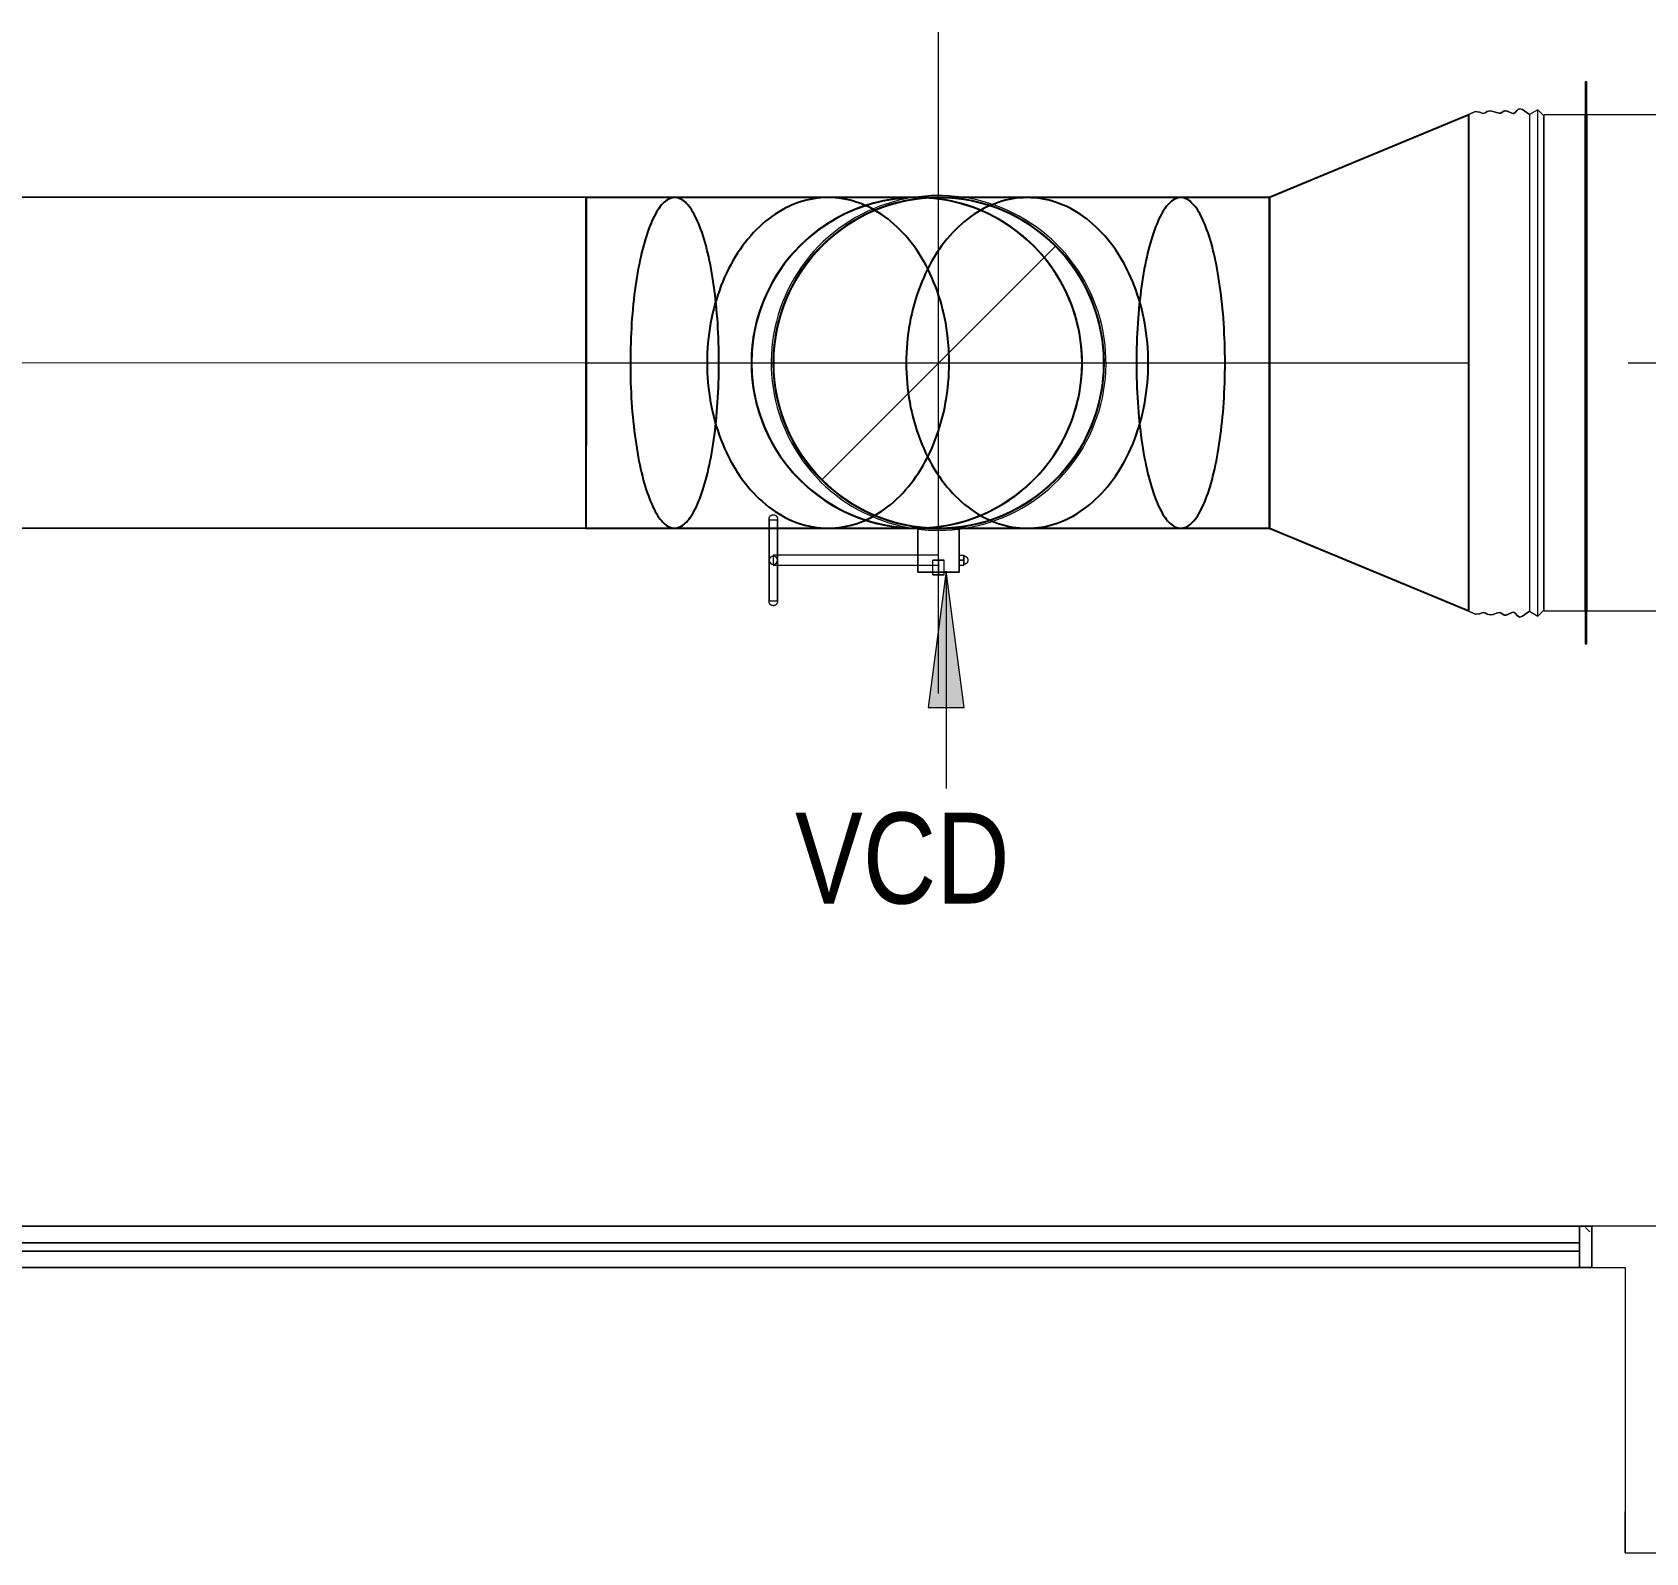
# Model space of a CAD drawing. Header units: millimetres. Extents: x -21807 to 17683, y 43568 to 60640.
# Drawn here: x 225 to 2176, y 52822 to 54661 of the extents above; entities that cross this region are included whole.
import ezdxf

# ---------------------------------------------------------------- set-up
doc = ezdxf.new("R2010")
doc.units = ezdxf.units.MM
doc.layers.add('A-GLAZ', color=7, linetype='Continuous', lineweight=9, true_color=0x00007f)
doc.layers.add('M-HVAC-DUCT-ANNO', color=7, linetype='Continuous', lineweight=5, true_color=0x007f00)
for name, color, linetype, lineweight in [('A-WALL', 7, 'Continuous', 9), ('G-ANNO-TEXT', 7, 'Continuous', 9), ('M-EQPM', 7, 'Continuous', 5), ('M-HVAC-DUCT', 7, 'Continuous', 25), ('M-HVAC-DUCT-CNTR', 7, 'Continuous', 5)]:
    doc.layers.add(name, color=color, linetype=linetype, lineweight=lineweight)
doc.styles.add('Arial_4', font='arial.ttf', dxfattribs={"width": 0.8, "height": 110})

# ---------------------------------------------------------------- blocks, each defined once
blk = doc.blocks.new('AK_OViewTuongPanel - 2000x1200-V26-MẶT BẰNG HỆ THỐNG GIÓ THẢI')
at = {"layer": 'A-GLAZ', "true_color": 0xaaaaaa}
h = blk.add_hatch(dxfattribs=at)
h.set_pattern_fill('FP_16', color=253, style=0, pattern_type=2)
h.set_pattern_definition([(217.5, (1096.41, 53191.94), (3.52028, -107.6708), [7.376, -77.561, 7.376, -87.62, -90.805]), (217.5, (1096.41, 53191.94), (3.52028, -107.6708), [-179.934, 7.376, -83.429]), (187.5, (1096.41, 53191.94), (-98.89488, -157.70153), [7.376, -38.445, 7.376, -69.179, -29.337]), (187.5, (1096.41, 53191.94), (-98.89488, -157.70153), [-122.377, 7.376, -21.961]), (147.5, (1165.14, 53191.94), (-174.01878, -0.31631), [7.376, -20.564, 7.376, -93.208, -131.318]), (147.5, (1165.14, 53191.94), (-174.01878, -0.31631), [-128.524, 7.376, -123.942]), (137.5, (1165.14, 53191.94), (-167.9829, -49.0445), [7.376, -6.594, 7.376, -58.562, -75.438]), (137.5, (1165.14, 53191.94), (-167.9829, -49.0445), [-79.908, 7.376, -68.062])])
h.paths.add_polyline_path([(-1015, 25), (-1015, -25), (-1000, -25), (-1000, 25)])
h.paths.add_polyline_path([(1015, 25), (1000, 25), (1000, -25), (1015, -25)])
at = {"layer": 'A-GLAZ', "color": 9, "lineweight": 13, "true_color": 0xaaaad4}
for p, q in [((-1015, 25), (-1015, -25)), ((-1000, 25), (-1015, 25)), ((-1000, -25), (-1000, 25)), ((1000, 25), (-1000, 25)), ((1000, 5), (-1000, 5)), ((-1000, 5), (-1000, -5)), ((-1000, -5), (1000, -5)), ((-1015, -25), (-1000, -25)), ((-1000, -25), (1000, -25))]:
    blk.add_line(p, q, dxfattribs=at)
at = {"layer": 'A-GLAZ', "color": 7, "lineweight": 13, "true_color": 0xececf5}
for p, q in [((-1015, -25), (-1015, 25)), ((-1000, -5), (-1000, 5)), ((-1000, 5), (-1000, -5))]:
    blk.add_line(p, q, dxfattribs=at)
at = {"layer": 'A-GLAZ', "color": 254, "lineweight": 13, "true_color": 0xe0e0ef}
for p, q in [((-1015, 25), (-1000, 25)), ((-1000, 25), (-1000, 5)), ((-1000, -5), (-1000, -25)), ((-1000, -25), (-1015, -25))]:
    blk.add_line(p, q, dxfattribs=at)
at = {"layer": 'A-GLAZ', "color": 254, "lineweight": 13, "true_color": 0xcccce5}
for p, q in [((-1000, 25), (1000, 25)), ((-1000, 5), (1000, 5)), ((1000, -5), (-1000, -5)), ((1000, -25), (-1000, -25))]:
    blk.add_line(p, q, dxfattribs=at)
blk = doc.blocks.new('AK-SGS-M3-A_rvt-1-MẶT BẰNG HỆ THỐNG GIÓ THẢI')
at = {"layer": 'A-WALL', "color": 254, "lineweight": 13, "true_color": 0xe0e0e0}
for p, q in [((2096.4, 53216.9), (96.4, 53216.9)), ((2096.4, 53216.9), (2111.4, 53216.9)), ((2111.4, 53216.9), (2111.4, 53166.9)), ((96.4, 53166.9), (2096.4, 53166.9)), ((2111.4, 53166.9), (2096.4, 53166.9))]:
    blk.add_line(p, q, dxfattribs=at)
at = {"layer": 'A-WALL', "color": 254, "lineweight": 13, "true_color": 0xcccccc}
for p, q in [((96.4, 53216.9), (2096.4, 53216.9)), ((3017.8, 53216.9), (2111.4, 53216.9)), ((2096.4, 53166.9), (96.4, 53166.9)), ((2111.4, 53166.9), (2151.4, 53166.9)), ((2151.4, 53166.9), (2151.4, 52871.9)), ((2151.4, 52821.9), (2151.4, 52871.9)), ((2151.4, 52821.9), (3017.8, 52821.9))]:
    blk.add_line(p, q, dxfattribs=at)
at = {"layer": 'A-WALL', "color": 7, "lineweight": 13, "true_color": 0xececec}
for p, q in [((2111.4, 53216.9), (2096.4, 53216.9)), ((2111.4, 53216.9), (2111.4, 53166.9)), ((2096.4, 53166.9), (2111.4, 53166.9))]:
    blk.add_line(p, q, dxfattribs=at)
at = {"layer": 'A-WALL', "color": 253, "lineweight": 13, "true_color": 0xaaaaaa}
for p, q in [((3017.8, 53216.9), (2111.4, 53216.9)), ((2111.4, 53166.9), (2151.4, 53166.9)), ((2151.4, 53166.9), (2151.4, 52871.9)), ((2151.4, 52871.9), (2151.4, 52821.9)), ((2151.4, 52821.9), (3017.8, 52821.9))]:
    blk.add_line(p, q, dxfattribs=at)
at = {"layer": 'A-GLAZ', "color": 9, "lineweight": 13, "true_color": 0xaaaad4, "rotation": 180}
blk.add_blockref('AK_OViewTuongPanel - 2000x1200-V26-MẶT BẰNG HỆ THỐNG GIÓ THẢI', (1096.4, 53191.9), dxfattribs=at)
blk = doc.blocks.new('03_DSC_Fan _axial_ - 760-1827556-MẶT BẰNG HỆ THỐNG GIÓ THẢI')
at = {"layer": 'M-EQPM', "color": 34, "true_color": 0x994c00}
for p, q in [((52, 340), (50, 340)), ((50, 340), (50, -340)), ((50, 340), (50, -340)), ((52, -340), (52, 340)), ((52, -340), (52, 340)), ((650, 340), (648, 340)), ((648, 340), (648, -340)), ((648, 340), (648, -340)), ((650, -340), (650, 340)), ((650, -340), (650, 340)), ((-90.6, -300.4), (-90.6, 300.4)), ((-90.6, -300.4), (-90.6, 300.4)), ((-90.6, 299), (-90.6, -299)), ((-90.6, 299), (-90.6, -299)), ((-7.2, 306.2), (-17.4, 300.4)), ((-17.4, 300.4), (-17.4, -300.4)), ((-17.4, 300.4), (-17.4, -300.4)), ((0, 299), (-7.2, 306.2)), ((-7.2, -306.2), (-7.2, 306.2)), ((-7.2, -306.2), (-7.2, 306.2)), ((700, 300), (0, 300)), ((0, 300), (0, -300)), ((0, 300), (0, -300)), ((0, 299), (0, -299)), ((0, 299), (0, -299)), ((0, -298), (0, 298)), ((0, -298), (0, 298)), ((50, -299), (50, 299)), ((50, -299), (50, 299)), ((52, 299), (52, -299)), ((52, 299), (52, -299)), ((648, -299), (648, 299)), ((648, -299), (648, 299)), ((650, 299), (650, -299)), ((650, 299), (650, -299)), ((707.2, 306.2), (700, 299)), ((700, -300), (700, 300)), ((700, -300), (700, 300)), ((700, -299), (700, 299)), ((700, -299), (700, 299)), ((700, 298), (700, -298)), ((700, 298), (700, -298)), ((717.4, 300.4), (707.2, 306.2)), ((707.2, 306.2), (707.2, -306.2)), ((707.2, 306.2), (707.2, -306.2)), ((717.4, -300.4), (717.4, 300.4)), ((717.4, -300.4), (717.4, 300.4)), ((790.6, 300.4), (790.6, -300.4)), ((790.6, 300.4), (790.6, -300.4)), ((790.6, -299), (790.6, 299)), ((790.6, -299), (790.6, 299)), ((277.3, 0), (211.5, 23.9)), ((102, 0), (277.3, 0)), ((277.3, 0), (211.5, -23.9)), ((-17.4, -300.4), (-7.2, -306.2)), ((-7.2, -306.2), (0, -299)), ((0, -300), (700, -300)), ((700, -299), (707.2, -306.2)), ((707.2, -306.2), (717.4, -300.4)), ((50, -340), (52, -340)), ((648, -340), (650, -340))]:
    blk.add_line(p, q, dxfattribs=at)
at = {"layer": 'M-EQPM', "color": 34, "true_color": 0x994c00, "flags": 128}
for points in [[(-90.6, 300.4), (-83, 304.1), (-77.7, 303.5), (-74.7, 302.2), (-72.9, 301.8), (-70.9, 302.5), (-68.4, 304), (-65.1, 304.9), (-61.3, 304.3), (-57.4, 302.9), (-54.2, 301.9), (-52.1, 302.2), (-50.4, 303.4), (-48.5, 304.7), (-45.8, 305.1), (-42.3, 303.7), (-38.9, 301.9), (-36.8, 301.6), (-34.9, 302.9), (-32.2, 305.6), (-29.5, 307.5), (-26, 306.4), (-17.4, 300.4)], [(-17.4, 300.4), (-26, 306.4), (-29.5, 307.5), (-32.2, 305.6), (-34.9, 302.9), (-36.8, 301.6), (-38.9, 301.9), (-42.3, 303.7), (-45.8, 305.1), (-48.5, 304.7), (-50.4, 303.4), (-52.1, 302.2), (-54.2, 301.9), (-57.4, 302.9), (-61.3, 304.3), (-65.1, 304.9), (-68.4, 304), (-70.9, 302.5), (-72.9, 301.8), (-74.7, 302.2), (-77.7, 303.5), (-83, 304.1), (-90.6, 300.4)], [(-50.8, 303.1), (-49.4, 304.2), (-48.6, 304.7), (-47.9, 305), (-47.2, 305.1), (-46.6, 305.2), (-45.9, 305.1), (-44.5, 304.8), (-37.4, 301.5), (-37, 301.5), (-36.5, 301.7), (-36.1, 301.9), (-35.2, 302.7), (-31.1, 306.5), (-30.1, 307.2), (-29.8, 307.4)], [(717.4, 300.4), (726.1, 306.4), (729.6, 307.5), (732.3, 305.5), (735, 302.9), (736.9, 301.5), (739, 301.9), (742.4, 303.8), (746, 305.1), (748.6, 304.7), (750.5, 303.3), (752.2, 302.2), (754.4, 301.9), (757.7, 303), (761.6, 304.4), (765.4, 304.9), (768.6, 303.9), (771.1, 302.4), (773, 301.7), (774.9, 302.4), (778, 303.9), (783.2, 304.7), (790.6, 300.4)], [(790.6, 300.4), (783.2, 304.7), (778, 303.9), (774.9, 302.4), (773, 301.7), (771.1, 302.4), (768.6, 303.9), (765.4, 304.9), (761.6, 304.4), (757.7, 303), (754.4, 301.9), (752.2, 302.2), (750.5, 303.3), (748.6, 304.7), (746, 305.1), (742.4, 303.8), (739, 301.9), (736.9, 301.5), (735, 302.9), (732.3, 305.5), (729.6, 307.5), (726.1, 306.4), (717.4, 300.4)], [(754.4, 301.9), (755.9, 302.3), (760.9, 304.2), (764.1, 304.9), (766, 304.8), (767.6, 304.3), (771.2, 302.4), (772.3, 301.9), (772.8, 301.7), (773.2, 301.8), (773.7, 301.9), (775.9, 302.9), (778.2, 304), (779.2, 304.4)], [(-17.4, -300.4), (-26, -306.4), (-29.5, -307.5), (-32.2, -305.6), (-34.9, -302.9), (-36.8, -301.6), (-38.9, -301.9), (-42.3, -303.7), (-45.8, -305.1), (-48.5, -304.7), (-50.4, -303.4), (-52.1, -302.2), (-54.2, -301.9), (-57.4, -302.9), (-61.3, -304.3), (-65.1, -304.9), (-68.4, -304), (-70.9, -302.5), (-72.9, -301.8), (-74.7, -302.2), (-77.7, -303.5), (-83, -304.1), (-90.6, -300.4)], [(-90.6, -300.4), (-83, -304.1), (-77.7, -303.5), (-74.7, -302.2), (-72.9, -301.8), (-70.9, -302.5), (-68.4, -304), (-65.1, -304.9), (-61.3, -304.3), (-57.4, -302.9), (-54.2, -301.9), (-52.1, -302.2), (-50.4, -303.4), (-48.5, -304.7), (-45.8, -305.1), (-42.3, -303.7), (-38.9, -301.9), (-36.8, -301.6), (-34.9, -302.9), (-32.2, -305.6), (-29.5, -307.5), (-26, -306.4), (-17.4, -300.4)], [(-50.8, -303.1), (-49.4, -304.2), (-48.6, -304.7), (-47.9, -305), (-47.2, -305.1), (-46.6, -305.2), (-45.9, -305.1), (-44.5, -304.8), (-37.4, -301.5), (-37, -301.5), (-36.5, -301.7), (-36.1, -301.9), (-35.2, -302.7), (-31.1, -306.5), (-30.1, -307.2), (-29.8, -307.4)], [(790.6, -300.4), (783.2, -304.7), (778, -303.9), (774.9, -302.4), (773, -301.7), (771.1, -302.4), (768.6, -303.9), (765.4, -304.9), (761.6, -304.4), (757.7, -303), (754.4, -301.9), (752.2, -302.2), (750.5, -303.3), (748.6, -304.7), (746, -305.1), (742.4, -303.8), (739, -301.9), (736.9, -301.5), (735, -302.9), (732.3, -305.5), (729.6, -307.5), (726.1, -306.4), (717.4, -300.4)], [(717.4, -300.4), (726.1, -306.4), (729.6, -307.5), (732.3, -305.5), (735, -302.9), (736.9, -301.5), (739, -301.9), (742.4, -303.8), (746, -305.1), (748.6, -304.7), (750.5, -303.3), (752.2, -302.2), (754.4, -301.9), (757.7, -303), (761.6, -304.4), (765.4, -304.9), (768.6, -303.9), (771.1, -302.4), (773, -301.7), (774.9, -302.4), (778, -303.9), (783.2, -304.7), (790.6, -300.4)], [(754.4, -301.9), (755.9, -302.3), (760.9, -304.2), (764.1, -304.9), (766, -304.8), (767.6, -304.3), (771.2, -302.4), (772.3, -301.9), (772.8, -301.7), (773.2, -301.8), (773.7, -301.9), (775.9, -302.9), (778.2, -304), (779.2, -304.4)]]:
    blk.add_lwpolyline(points, dxfattribs=at)
blk = doc.blocks.new('Cut_Tron - Standard-2296140-MẶT BẰNG HỆ THỐNG GIÓ THẢI')
at = {"layer": 'M-HVAC-DUCT', "color": 34, "true_color": 0x994c00}
for p, q in [((1428.4, 54461.3), (1321.2, 54461.3)), ((1614, 54461.3), (1428.4, 54461.3)), ((1721.2, 54461.3), (1614, 54461.3)), ((1721.2, 54261.3), (1721.2, 54461.3)), ((1721.2, 54061.3), (1721.2, 54261.3)), ((1321.2, 54061.3), (1428.4, 54061.3)), ((1428.4, 54061.3), (1614, 54061.3)), ((1614, 54061.3), (1721.2, 54061.3))]:
    blk.add_line(p, q, dxfattribs=at)
for start, end in [(360, 180), (180, 360)]:
    blk.add_arc((1321.2, 54261.3), 200, start, end, dxfattribs=at)
for points in [[(1521.2, 54261.3), (1521.2, 54277.4), (1517.3, 54309.6), (1500, 54355.1), (1472.4, 54395.2), (1435.9, 54427.5), (1392.8, 54450.1), (1345.5, 54461.7), (1296.8, 54461.7), (1249.6, 54450.1), (1206.5, 54427.5), (1170, 54395.2), (1142.4, 54355.1), (1125.1, 54309.6), (1121.2, 54277.4), (1121.2, 54261.3)], [(1574.8, 54261.3), (1574.8, 54277.4), (1571.9, 54309.6), (1559.3, 54355.1), (1539, 54395.2), (1512.3, 54427.5), (1480.8, 54450.1), (1446.2, 54461.7), (1410.5, 54461.7), (1375.9, 54450.1), (1344.4, 54427.5), (1317.7, 54395.2), (1297.5, 54355.1), (1284.8, 54309.6), (1281.9, 54277.4), (1282, 54261.3)], [(1667.6, 54261.3), (1667.6, 54277.4), (1666.5, 54309.6), (1661.9, 54355.1), (1654.5, 54395.2), (1644.7, 54427.5), (1633.2, 54450.1), (1620.5, 54461.7), (1607.5, 54461.7), (1594.8, 54450.1), (1583.3, 54427.5), (1573.5, 54395.2), (1566.1, 54355.1), (1561.5, 54309.6), (1560.4, 54277.4), (1560.4, 54261.3)], [(1121.2, 54261.3), (1121.2, 54245.1), (1125.1, 54212.9), (1142.4, 54167.4), (1170, 54127.3), (1206.5, 54095.1), (1249.6, 54072.4), (1296.8, 54060.8), (1345.5, 54060.8), (1392.8, 54072.4), (1435.9, 54095.1), (1472.4, 54127.3), (1500, 54167.4), (1517.3, 54212.9), (1521.2, 54245.1), (1521.2, 54261.3)], [(1282, 54261.3), (1281.9, 54245.1), (1284.8, 54212.9), (1297.5, 54167.4), (1317.7, 54127.3), (1344.4, 54095.1), (1375.9, 54072.4), (1410.5, 54060.8), (1446.2, 54060.8), (1480.8, 54072.4), (1512.3, 54095.1), (1539, 54127.3), (1559.3, 54167.4), (1571.9, 54212.9), (1574.8, 54245.1), (1574.8, 54261.3)], [(1560.4, 54261.3), (1560.4, 54245.1), (1561.5, 54212.9), (1566.1, 54167.4), (1573.5, 54127.3), (1583.3, 54095.1), (1594.8, 54072.4), (1607.5, 54060.8), (1620.5, 54060.8), (1633.2, 54072.4), (1644.7, 54095.1), (1654.5, 54127.3), (1661.9, 54167.4), (1666.5, 54212.9), (1667.6, 54245.1), (1667.6, 54261.3)]]:
    blk.add_open_spline(points, degree=3, dxfattribs=at)
blk = doc.blocks.new('M_Round Transition - Angle - 30 Degree-2516058-MẶT BẰNG HỆ THỐNG GIÓ THẢI')
at = {"layer": 'M-HVAC-DUCT', "color": 34, "true_color": 0x994c00}
for p, q in [((241.4, 300), (0, 200)), ((241.4, -300), (241.4, 300)), ((241.4, -300), (241.4, 300)), ((0, 200), (0, -200)), ((0, 200), (0, -200)), ((0, -200), (241.4, -300))]:
    blk.add_line(p, q, dxfattribs=at)
blk = doc.blocks.new('VanGio_Tron_TrucVit - VCD-V37-MẶT BẰNG HỆ THỐNG GIÓ THẢI')
at = {"layer": 'M-HVAC-DUCT', "color": 34, "lineweight": 5, "true_color": 0x994c00}
for p, q in [((1116.2, 54071.1), (1116.2, 53973.5)), ((1121.2, 54071.1), (1116.2, 54071.1)), ((1126.2, 54071.1), (1121.2, 54071.1)), ((1126.2, 53973.5), (1126.2, 54071.1)), ((1296.2, 54063.3), (1296.2, 54008.1)), ((1296.2, 54008.1), (1296.2, 54063.3)), ((1346.2, 54008.1), (1346.2, 54063.3)), ((1346.2, 54063.3), (1346.2, 54008.1)), ((1321.2, 54028.6), (1121.2, 54028.6)), ((1121.2, 54028.6), (1121.2, 54016.6)), ((1121.2, 54028.6), (1121.2, 54016.6)), ((1121.2, 54016.6), (1321.2, 54016.6)), ((1328, 54022.6), (1314.2, 54022.6)), ((1314.2, 54022.6), (1321.1, 54022.6)), ((1314.2, 54005), (1314.2, 54022.6)), ((1321.1, 54022.6), (1328, 54022.6)), ((1321.1, 54022.6), (1321.1, 54005)), ((1321.2, 54016.6), (1321.2, 54028.6)), ((1321.2, 54016.6), (1321.2, 54028.6)), ((1328, 54005), (1328, 54022.6)), ((1346.2, 54022.6), (1346.2, 54028.6)), ((1346.2, 54028.6), (1346.2, 54022.6)), ((1346.2, 54028.6), (1351.6, 54028.6)), ((1346.2, 54028.6), (1351.6, 54028.6)), ((1346.2, 54022.6), (1346.2, 54016.6)), ((1346.2, 54016.6), (1346.2, 54022.6)), ((1351.6, 54022.6), (1346.2, 54022.6)), ((1346.2, 54022.6), (1351.6, 54022.6)), ((1346.2, 54016.6), (1351.6, 54016.6)), ((1346.2, 54016.6), (1351.6, 54016.6)), ((1351.6, 54022.6), (1351.6, 54028.6)), ((1351.6, 54028.6), (1351.6, 54022.6)), ((1351.6, 54027.6), (1351.6, 54017.6)), ((1351.6, 54027.6), (1351.6, 54017.6)), ((1351.6, 54022.6), (1351.6, 54016.6)), ((1351.6, 54016.6), (1351.6, 54022.6)), ((1296.2, 54008.1), (1346.2, 54008.1)), ((1346.2, 54008.1), (1296.2, 54008.1)), ((1321.1, 54005), (1314.2, 54005)), ((1314.2, 54005), (1328, 54005)), ((1328, 54005), (1321.1, 54005)), ((1116.2, 53973.5), (1121.2, 53973.5)), ((1121.2, 53973.5), (1126.2, 53973.5))]:
    blk.add_line(p, q, dxfattribs=at)
at = {"layer": 'M-HVAC-DUCT', "color": 34, "lineweight": 5, "true_color": 0x994c00, "flags": 128}
for points in [[(1321.2, 54463.8), (1313.1, 54463.6), (1305, 54463.1), (1296.9, 54462.3), (1288.9, 54461.2), (1281, 54459.7), (1273, 54458), (1265.2, 54455.9), (1257.5, 54453.5), (1249.8, 54450.8), (1242.3, 54447.8), (1234.9, 54444.5), (1227.7, 54440.9), (1220.6, 54437), (1213.6, 54432.8), (1206.8, 54428.4), (1200.3, 54423.7), (1193.9, 54418.7), (1187.7, 54413.5), (1181.7, 54408), (1175.9, 54402.3), (1170.4, 54396.4), (1165.1, 54390.3), (1160.1, 54383.9), (1155.3, 54377.4), (1150.8, 54370.7), (1146.5, 54363.8), (1142.6, 54356.7), (1138.9, 54349.5), (1135.5, 54342.1), (1132.4, 54334.6), (1129.7, 54327), (1127.2, 54319.3), (1125, 54311.5), (1123.2, 54303.6), (1121.6, 54295.7), (1120.4, 54287.7), (1119.5, 54279.6), (1118.9, 54271.5), (1118.7, 54263.4), (1118.8, 54255.3), (1119.2, 54247.3), (1119.9, 54239.2), (1120.9, 54231.2), (1122.3, 54223.2), (1124, 54215.3), (1126, 54207.4), (1128.3, 54199.6), (1130.9, 54192), (1133.8, 54184.4), (1137.1, 54177), (1140.6, 54169.7), (1144.4, 54162.5), (1148.5, 54155.6), (1152.8, 54148.7), (1157.5, 54142.1), (1162.4, 54135.6), (1167.5, 54129.4), (1172.9, 54123.3), (1178.5, 54117.5), (1184.4, 54111.9), (1190.5, 54106.6), (1196.8, 54101.5), (1203.3, 54096.6), (1209.9, 54092.1), (1216.8, 54087.7), (1223.8, 54083.7), (1231, 54080), (1238.3, 54076.5), (1245.8, 54073.3), (1253.3, 54070.5), (1261, 54067.9), (1268.8, 54065.6), (1276.7, 54063.7), (1284.6, 54062.1), (1292.6, 54060.8), (1300.6, 54059.8), (1308.7, 54059.1), (1316.8, 54058.8), (1321.2, 54058.8)], [(1321.2, 54463.8), (1313.1, 54463.6), (1305, 54463.1), (1296.9, 54462.3), (1288.9, 54461.2), (1281, 54459.7), (1273, 54458), (1265.2, 54455.9), (1257.5, 54453.5), (1249.8, 54450.8), (1242.3, 54447.8), (1234.9, 54444.5), (1227.7, 54440.9), (1220.6, 54437), (1213.6, 54432.8), (1206.8, 54428.4), (1200.3, 54423.7), (1193.9, 54418.7), (1187.7, 54413.5), (1181.7, 54408), (1175.9, 54402.3), (1170.4, 54396.4), (1165.1, 54390.3), (1160.1, 54383.9), (1155.3, 54377.4), (1150.8, 54370.7), (1146.5, 54363.8), (1142.6, 54356.7), (1138.9, 54349.5), (1135.5, 54342.1), (1132.4, 54334.6), (1129.7, 54327), (1127.2, 54319.3), (1125, 54311.5), (1123.2, 54303.6), (1121.6, 54295.7), (1120.4, 54287.7), (1119.5, 54279.6), (1118.9, 54271.5), (1118.7, 54263.4), (1118.8, 54255.3), (1119.2, 54247.3), (1119.9, 54239.2), (1120.9, 54231.2), (1122.3, 54223.2), (1124, 54215.3), (1126, 54207.4), (1128.3, 54199.6), (1130.9, 54192), (1133.8, 54184.4), (1137.1, 54177), (1140.6, 54169.7), (1144.4, 54162.5), (1148.5, 54155.6), (1152.8, 54148.7), (1157.5, 54142.1), (1162.4, 54135.6), (1167.5, 54129.4), (1172.9, 54123.3), (1178.5, 54117.5), (1184.4, 54111.9), (1190.5, 54106.6), (1196.8, 54101.5), (1203.3, 54096.6), (1209.9, 54092.1), (1216.8, 54087.7), (1223.8, 54083.7), (1231, 54080), (1238.3, 54076.5), (1245.8, 54073.3), (1253.3, 54070.5), (1261, 54067.9), (1268.8, 54065.6), (1276.7, 54063.7), (1284.6, 54062.1), (1292.6, 54060.8), (1300.6, 54059.8), (1308.7, 54059.1), (1316.8, 54058.8), (1321.2, 54058.8)], [(1321.2, 54058.8), (1329.3, 54058.9), (1337.4, 54059.4), (1345.4, 54060.2), (1353.4, 54061.3), (1361.4, 54062.8), (1369.3, 54064.6), (1377.1, 54066.6), (1384.9, 54069), (1392.5, 54071.7), (1400, 54074.7), (1407.4, 54078), (1414.7, 54081.6), (1421.8, 54085.5), (1428.7, 54089.7), (1435.5, 54094.1), (1442.1, 54098.8), (1448.5, 54103.8), (1454.7, 54109), (1460.7, 54114.5), (1466.4, 54120.2), (1472, 54126.1), (1477.3, 54132.2), (1482.3, 54138.6), (1487.1, 54145.1), (1491.6, 54151.8), (1495.8, 54158.7), (1499.8, 54165.8), (1503.5, 54173), (1506.8, 54180.4), (1509.9, 54187.9), (1512.7, 54195.5), (1515.2, 54203.2), (1517.3, 54211), (1519.2, 54218.9), (1520.7, 54226.8), (1522, 54234.8), (1522.9, 54242.9), (1523.4, 54251), (1523.7, 54259.1), (1523.6, 54267.2), (1523.2, 54275.3), (1522.5, 54283.3), (1521.4, 54291.4), (1520.1, 54299.3), (1518.4, 54307.3), (1516.4, 54315.1), (1514.1, 54322.9), (1511.5, 54330.5), (1508.5, 54338.1), (1505.3, 54345.5), (1501.8, 54352.8), (1498, 54360), (1493.9, 54367), (1489.5, 54373.8), (1484.9, 54380.4), (1480, 54386.9), (1474.9, 54393.1), (1469.5, 54399.2), (1463.8, 54405), (1458, 54410.6), (1451.9, 54415.9), (1445.6, 54421), (1439.1, 54425.9), (1432.4, 54430.5), (1425.6, 54434.8), (1418.6, 54438.8), (1411.4, 54442.6), (1404.1, 54446), (1396.6, 54449.2), (1389, 54452.1), (1381.3, 54454.6), (1373.6, 54456.9), (1365.7, 54458.8), (1357.8, 54460.4), (1349.8, 54461.7), (1341.7, 54462.7), (1333.6, 54463.4), (1325.6, 54463.7), (1321.2, 54463.8)], [(1321.2, 54058.8), (1329.3, 54058.9), (1337.4, 54059.4), (1345.4, 54060.2), (1353.4, 54061.3), (1361.4, 54062.8), (1369.3, 54064.6), (1377.1, 54066.6), (1384.9, 54069), (1392.5, 54071.7), (1400, 54074.7), (1407.4, 54078), (1414.7, 54081.6), (1421.8, 54085.5), (1428.7, 54089.7), (1435.5, 54094.1), (1442.1, 54098.8), (1448.5, 54103.8), (1454.7, 54109), (1460.7, 54114.5), (1466.4, 54120.2), (1472, 54126.1), (1477.3, 54132.2), (1482.3, 54138.6), (1487.1, 54145.1), (1491.6, 54151.8), (1495.8, 54158.7), (1499.8, 54165.8), (1503.5, 54173), (1506.8, 54180.4), (1509.9, 54187.9), (1512.7, 54195.5), (1515.2, 54203.2), (1517.3, 54211), (1519.2, 54218.9), (1520.7, 54226.8), (1522, 54234.8), (1522.9, 54242.9), (1523.4, 54251), (1523.7, 54259.1), (1523.6, 54267.2), (1523.2, 54275.3), (1522.5, 54283.3), (1521.4, 54291.4), (1520.1, 54299.3), (1518.4, 54307.3), (1516.4, 54315.1), (1514.1, 54322.9), (1511.5, 54330.5), (1508.5, 54338.1), (1505.3, 54345.5), (1501.8, 54352.8), (1498, 54360), (1493.9, 54367), (1489.5, 54373.8), (1484.9, 54380.4), (1480, 54386.9), (1474.9, 54393.1), (1469.5, 54399.2), (1463.8, 54405), (1458, 54410.6), (1451.9, 54415.9), (1445.6, 54421), (1439.1, 54425.9), (1432.4, 54430.5), (1425.6, 54434.8), (1418.6, 54438.8), (1411.4, 54442.6), (1404.1, 54446), (1396.6, 54449.2), (1389, 54452.1), (1381.3, 54454.6), (1373.6, 54456.9), (1365.7, 54458.8), (1357.8, 54460.4), (1349.8, 54461.7), (1341.7, 54462.7), (1333.6, 54463.4), (1325.6, 54463.7), (1321.2, 54463.8)], [(1116.2, 54072.6), (1116.2, 54072.8), (1116.2, 54073), (1116.2, 54073.2), (1116.2, 54073.4), (1116.3, 54073.6), (1116.3, 54073.8), (1116.4, 54074), (1116.4, 54074.2), (1116.5, 54074.4), (1116.6, 54074.6), (1116.7, 54074.8), (1116.7, 54074.9), (1116.8, 54075.1), (1116.9, 54075.3), (1117.1, 54075.5), (1117.2, 54075.6), (1117.3, 54075.8), (1117.4, 54075.9), (1117.6, 54076.1), (1117.7, 54076.2), (1117.8, 54076.4), (1118, 54076.5), (1118.2, 54076.6), (1118.3, 54076.7), (1118.5, 54076.8), (1118.7, 54077), (1118.8, 54077), (1119, 54077.1), (1119.2, 54077.2), (1119.4, 54077.3), (1119.6, 54077.4), (1119.8, 54077.4), (1119.9, 54077.5), (1120.1, 54077.5), (1120.3, 54077.6), (1120.5, 54077.6), (1120.7, 54077.6), (1120.9, 54077.6), (1121.1, 54077.6), (1121.2, 54077.6)], [(1121.2, 54077.6), (1121.4, 54077.6), (1121.6, 54077.6), (1121.8, 54077.6), (1122, 54077.6), (1122.2, 54077.5), (1122.4, 54077.5), (1122.6, 54077.4), (1122.8, 54077.4), (1122.9, 54077.3), (1123.1, 54077.2), (1123.3, 54077.2), (1123.5, 54077.1), (1123.7, 54077), (1123.8, 54076.9), (1124, 54076.8), (1124.2, 54076.6), (1124.3, 54076.5), (1124.5, 54076.4), (1124.6, 54076.3), (1124.8, 54076.1), (1124.9, 54076), (1125, 54075.8), (1125.2, 54075.7), (1125.3, 54075.5), (1125.4, 54075.3), (1125.5, 54075.2), (1125.6, 54075), (1125.7, 54074.8), (1125.8, 54074.6), (1125.8, 54074.5), (1125.9, 54074.3), (1126, 54074.1), (1126, 54073.9), (1126.1, 54073.7), (1126.1, 54073.5), (1126.1, 54073.3), (1126.2, 54073.1), (1126.2, 54072.9), (1126.2, 54072.7), (1126.2, 54072.6)], [(1116.2, 53972.6), (1116.2, 53972.7), (1116.2, 53972.8), (1116.2, 53973), (1116.2, 53973.3), (1116.2, 53973.6), (1116.2, 53974.1), (1116.2, 53974.6), (1116.2, 53975.2), (1116.2, 53975.8), (1116.2, 53976.6), (1116.2, 53977.4), (1116.2, 53978.3), (1116.2, 53979.2), (1116.2, 53980.3), (1116.2, 53981.4), (1116.2, 53982.5), (1116.2, 53983.8), (1116.2, 53985), (1116.2, 53986.4), (1116.2, 53987.8), (1116.2, 53989.3), (1116.2, 53990.8), (1116.2, 53992.3), (1116.2, 53994), (1116.2, 53995.6), (1116.2, 53997.3), (1116.2, 53999.1), (1116.2, 54000.9), (1116.2, 54002.7), (1116.2, 54004.5), (1116.2, 54006.4), (1116.2, 54008.3), (1116.2, 54010.2), (1116.2, 54012.2), (1116.2, 54014.1), (1116.2, 54016.1), (1116.2, 54018.1), (1116.2, 54020.1), (1116.2, 54022.1), (1116.2, 54024.1), (1116.2, 54026.1), (1116.2, 54028.1), (1116.2, 54030.1), (1116.2, 54032), (1116.2, 54034), (1116.2, 54035.9), (1116.2, 54037.9), (1116.2, 54039.7), (1116.2, 54041.6), (1116.2, 54043.4), (1116.2, 54045.2), (1116.2, 54047), (1116.2, 54048.7), (1116.2, 54050.4), (1116.2, 54052.1), (1116.2, 54053.7), (1116.2, 54055.2), (1116.2, 54056.7), (1116.2, 54058.1), (1116.2, 54059.5), (1116.2, 54060.8), (1116.2, 54062.1), (1116.2, 54063.3), (1116.2, 54064.4), (1116.2, 54065.5), (1116.2, 54066.5), (1116.2, 54067.4), (1116.2, 54068.3), (1116.2, 54069), (1116.2, 54069.8), (1116.2, 54070.4), (1116.2, 54070.9), (1116.2, 54071.4), (1116.2, 54071.8), (1116.2, 54072.1), (1116.2, 54072.4), (1116.2, 54072.5), (1116.2, 54072.6), (1116.2, 54072.6)], [(1116.2, 54072.6), (1116.2, 54072.6), (1116.2, 54072.5), (1116.2, 54072.3), (1116.2, 54072), (1116.2, 54071.6), (1116.2, 54071.2), (1116.2, 54070.7), (1116.2, 54070.1), (1116.2, 54069.4), (1116.2, 54068.7), (1116.2, 54067.9), (1116.2, 54067), (1116.2, 54066), (1116.2, 54065), (1116.2, 54063.9), (1116.2, 54062.7), (1116.2, 54061.5), (1116.2, 54060.2), (1116.2, 54058.9), (1116.2, 54057.5), (1116.2, 54056), (1116.2, 54054.5), (1116.2, 54052.9), (1116.2, 54051.3), (1116.2, 54049.7), (1116.2, 54048), (1116.2, 54046.2), (1116.2, 54044.4), (1116.2, 54042.6), (1116.2, 54040.8), (1116.2, 54038.9), (1116.2, 54037), (1116.2, 54035), (1116.2, 54033.1), (1116.2, 54031.1), (1116.2, 54029.2), (1116.2, 54027.2), (1116.2, 54025.2), (1116.2, 54023.2), (1116.2, 54021.2), (1116.2, 54019.2), (1116.2, 54017.2), (1116.2, 54015.2), (1116.2, 54013.2), (1116.2, 54011.3), (1116.2, 54009.3), (1116.2, 54007.4), (1116.2, 54005.5), (1116.2, 54003.7), (1116.2, 54001.8), (1116.2, 54000), (1116.2, 53998.3), (1116.2, 53996.5), (1116.2, 53994.9), (1116.2, 53993.2), (1116.2, 53991.6), (1116.2, 53990.1), (1116.2, 53988.6), (1116.2, 53987.1), (1116.2, 53985.8), (1116.2, 53984.4), (1116.2, 53983.2), (1116.2, 53982), (1116.2, 53980.9), (1116.2, 53979.8), (1116.2, 53978.8), (1116.2, 53977.9), (1116.2, 53977), (1116.2, 53976.2), (1116.2, 53975.5), (1116.2, 53974.9), (1116.2, 53974.3), (1116.2, 53973.9), (1116.2, 53973.5), (1116.2, 53973.1), (1116.2, 53972.9), (1116.2, 53972.7), (1116.2, 53972.7), (1116.2, 53972.6)], [(1126.2, 54072.6), (1126.2, 54072.6), (1126.2, 54072.5), (1126.2, 54072.3), (1126.2, 54072), (1126.2, 54071.6), (1126.2, 54071.2), (1126.2, 54070.7), (1126.2, 54070.1), (1126.2, 54069.4), (1126.2, 54068.7), (1126.2, 54067.9), (1126.2, 54067), (1126.2, 54066), (1126.2, 54065), (1126.2, 54063.9), (1126.2, 54062.7), (1126.2, 54061.5), (1126.2, 54060.2), (1126.2, 54058.9), (1126.2, 54057.5), (1126.2, 54056), (1126.2, 54054.5), (1126.2, 54052.9), (1126.2, 54051.3), (1126.2, 54049.7), (1126.2, 54048), (1126.2, 54046.2), (1126.2, 54044.4), (1126.2, 54042.6), (1126.2, 54040.8), (1126.2, 54038.9), (1126.2, 54037), (1126.2, 54035), (1126.2, 54033.1), (1126.2, 54031.1), (1126.2, 54029.2), (1126.2, 54027.2), (1126.2, 54025.2), (1126.2, 54023.2), (1126.2, 54021.2), (1126.2, 54019.2), (1126.2, 54017.2), (1126.2, 54015.2), (1126.2, 54013.2), (1126.2, 54011.3), (1126.2, 54009.3), (1126.2, 54007.4), (1126.2, 54005.5), (1126.2, 54003.7), (1126.2, 54001.8), (1126.2, 54000), (1126.2, 53998.3), (1126.2, 53996.5), (1126.2, 53994.9), (1126.2, 53993.2), (1126.2, 53991.6), (1126.2, 53990.1), (1126.2, 53988.6), (1126.2, 53987.1), (1126.2, 53985.8), (1126.2, 53984.4), (1126.2, 53983.2), (1126.2, 53982), (1126.2, 53980.9), (1126.2, 53979.8), (1126.2, 53978.8), (1126.2, 53977.9), (1126.2, 53977), (1126.2, 53976.2), (1126.2, 53975.5), (1126.2, 53974.9), (1126.2, 53974.3), (1126.2, 53973.9), (1126.2, 53973.5), (1126.2, 53973.1), (1126.2, 53972.9), (1126.2, 53972.7), (1126.2, 53972.7), (1126.2, 53972.6)], [(1126.2, 53972.6), (1126.2, 53972.7), (1126.2, 53972.8), (1126.2, 53973), (1126.2, 53973.3), (1126.2, 53973.6), (1126.2, 53974.1), (1126.2, 53974.6), (1126.2, 53975.2), (1126.2, 53975.8), (1126.2, 53976.6), (1126.2, 53977.4), (1126.2, 53978.3), (1126.2, 53979.2), (1126.2, 53980.3), (1126.2, 53981.4), (1126.2, 53982.5), (1126.2, 53983.8), (1126.2, 53985), (1126.2, 53986.4), (1126.2, 53987.8), (1126.2, 53989.3), (1126.2, 53990.8), (1126.2, 53992.3), (1126.2, 53994), (1126.2, 53995.6), (1126.2, 53997.3), (1126.2, 53999.1), (1126.2, 54000.9), (1126.2, 54002.7), (1126.2, 54004.5), (1126.2, 54006.4), (1126.2, 54008.3), (1126.2, 54010.2), (1126.2, 54012.2), (1126.2, 54014.1), (1126.2, 54016.1), (1126.2, 54018.1), (1126.2, 54020.1), (1126.2, 54022.1), (1126.2, 54024.1), (1126.2, 54026.1), (1126.2, 54028.1), (1126.2, 54030.1), (1126.2, 54032), (1126.2, 54034), (1126.2, 54035.9), (1126.2, 54037.9), (1126.2, 54039.7), (1126.2, 54041.6), (1126.2, 54043.4), (1126.2, 54045.2), (1126.2, 54047), (1126.2, 54048.7), (1126.2, 54050.4), (1126.2, 54052.1), (1126.2, 54053.7), (1126.2, 54055.2), (1126.2, 54056.7), (1126.2, 54058.1), (1126.2, 54059.5), (1126.2, 54060.8), (1126.2, 54062.1), (1126.2, 54063.3), (1126.2, 54064.4), (1126.2, 54065.5), (1126.2, 54066.5), (1126.2, 54067.4), (1126.2, 54068.3), (1126.2, 54069), (1126.2, 54069.8), (1126.2, 54070.4), (1126.2, 54070.9), (1126.2, 54071.4), (1126.2, 54071.8), (1126.2, 54072.1), (1126.2, 54072.4), (1126.2, 54072.5), (1126.2, 54072.6), (1126.2, 54072.6)], [(1351.6, 54027.6), (1351.8, 54027.6), (1352, 54027.6), (1352.2, 54027.6), (1352.4, 54027.6), (1352.6, 54027.5), (1352.8, 54027.5), (1353, 54027.4), (1353.2, 54027.4), (1353.4, 54027.3), (1353.6, 54027.2), (1353.8, 54027.2), (1353.9, 54027.1), (1354.1, 54027), (1354.3, 54026.9), (1354.5, 54026.8), (1354.6, 54026.6), (1354.8, 54026.5), (1354.9, 54026.4), (1355.1, 54026.3), (1355.2, 54026.1), (1355.4, 54026), (1355.5, 54025.8), (1355.6, 54025.7), (1355.7, 54025.5), (1355.8, 54025.3), (1355.9, 54025.2), (1356, 54025), (1356.1, 54024.8), (1356.2, 54024.6), (1356.3, 54024.4), (1356.4, 54024.3), (1356.4, 54024.1), (1356.5, 54023.9), (1356.5, 54023.7), (1356.6, 54023.5), (1356.6, 54023.3), (1356.6, 54023.1), (1356.6, 54022.9), (1356.6, 54022.7), (1356.6, 54022.6)], [(1356.6, 54022.6), (1356.6, 54022.4), (1356.6, 54022.2), (1356.6, 54022), (1356.6, 54021.8), (1356.5, 54021.6), (1356.5, 54021.5), (1356.4, 54021.3), (1356.4, 54021.1), (1356.3, 54020.9), (1356.2, 54020.7), (1356.2, 54020.5), (1356.1, 54020.3), (1356, 54020.2), (1355.9, 54020), (1355.8, 54019.8), (1355.6, 54019.7), (1355.5, 54019.5), (1355.4, 54019.3), (1355.3, 54019.2), (1355.1, 54019.1), (1355, 54018.9), (1354.8, 54018.8), (1354.7, 54018.7), (1354.5, 54018.5), (1354.3, 54018.4), (1354.2, 54018.3), (1354, 54018.2), (1353.8, 54018.1), (1353.6, 54018.1), (1353.4, 54018), (1353.3, 54017.9), (1353.1, 54017.9), (1352.9, 54017.8), (1352.7, 54017.8), (1352.5, 54017.7), (1352.3, 54017.7), (1352.1, 54017.7), (1351.9, 54017.6), (1351.7, 54017.6), (1351.6, 54017.6)], [(1121.2, 53967.6), (1121, 53967.6), (1120.8, 53967.7), (1120.6, 53967.7), (1120.4, 53967.7), (1120.2, 53967.7), (1120, 53967.8), (1119.8, 53967.8), (1119.6, 53967.9), (1119.4, 53968), (1119.2, 53968), (1119.1, 53968.1), (1118.9, 53968.2), (1118.7, 53968.3), (1118.5, 53968.4), (1118.4, 53968.5), (1118.2, 53968.6), (1118, 53968.8), (1117.9, 53968.9), (1117.7, 53969), (1117.6, 53969.2), (1117.5, 53969.3), (1117.3, 53969.5), (1117.2, 53969.6), (1117.1, 53969.8), (1117, 53969.9), (1116.9, 53970.1), (1116.8, 53970.3), (1116.7, 53970.5), (1116.6, 53970.6), (1116.5, 53970.8), (1116.5, 53971), (1116.4, 53971.2), (1116.3, 53971.4), (1116.3, 53971.6), (1116.3, 53971.8), (1116.2, 53972), (1116.2, 53972.2), (1116.2, 53972.4), (1116.2, 53972.6), (1116.2, 53972.6)], [(1126.2, 53972.6), (1126.2, 53972.4), (1126.2, 53972.2), (1126.1, 53972), (1126.1, 53971.8), (1126.1, 53971.6), (1126, 53971.5), (1126, 53971.3), (1125.9, 53971.1), (1125.9, 53970.9), (1125.8, 53970.7), (1125.7, 53970.5), (1125.6, 53970.3), (1125.5, 53970.2), (1125.4, 53970), (1125.3, 53969.8), (1125.2, 53969.7), (1125.1, 53969.5), (1124.9, 53969.3), (1124.8, 53969.2), (1124.7, 53969.1), (1124.5, 53968.9), (1124.4, 53968.8), (1124.2, 53968.7), (1124.1, 53968.5), (1123.9, 53968.4), (1123.7, 53968.3), (1123.5, 53968.2), (1123.4, 53968.1), (1123.2, 53968.1), (1123, 53968), (1122.8, 53967.9), (1122.6, 53967.8), (1122.4, 53967.8), (1122.2, 53967.7), (1122, 53967.7), (1121.8, 53967.7), (1121.6, 53967.7), (1121.4, 53967.6), (1121.2, 53967.6), (1121.2, 53967.6)]]:
    blk.add_lwpolyline(points, dxfattribs=at)
at = {"layer": 'M-HVAC-DUCT', "color": 34, "lineweight": 5, "true_color": 0x994c00}
for centre, radius, start, end in [((1321.2, 54261.3), 200, 90, 270), ((1321.2, 54261.3), 200, 90, 270), ((1321.2, 54261.3), 200, 90, 270), ((1321.2, 54261.3), 200, 90, 270), ((1321.2, 54261.3), 200, 90, 270), ((1321.2, 54261.3), 200, 90, 270), ((1321.2, 54261.3), 199.5, 90, 270), ((1321.2, 54261.3), 199.5, 90, 270), ((1321.2, 54261.3), 200, 270, 90), ((1321.2, 54261.3), 200, 270, 90), ((1321.2, 54261.3), 200, 270, 90), ((1321.2, 54261.3), 200, 270, 90), ((1321.2, 54261.3), 200, 270, 90), ((1321.2, 54261.3), 200, 270, 90), ((1321.2, 54261.3), 199.5, 270, 90), ((1321.2, 54261.3), 199.5, 270, 90), ((1321.2, 54261.3), 199.5, 262.8012, 277.1988), ((1321.2, 54261.3), 199.5, 262.8012, 277.1988), ((1121.2, 54022.6), 5, 90, 270), ((1121.2, 54022.6), 5, 90, 270), ((1121.2, 54022.6), 5, 270, 90), ((1121.2, 54022.6), 5, 270, 90)]:
    blk.add_arc(centre, radius, start, end, dxfattribs=at)
blk = doc.blocks.new('Cut_Tron - Standard-V36-MẶT BẰNG HỆ THỐNG GIÓ THẢI')
at = {"layer": 'M-HVAC-DUCT', "color": 34, "true_color": 0x994c00}
for p, q in [((5233.6, 54461.3), (5126.4, 54461.3)), ((5126.4, 54461.3), (5126.4, 54261.3)), ((5419.2, 54461.3), (5233.6, 54461.3)), ((5526.4, 54461.3), (5419.2, 54461.3)), ((5126.4, 54261.3), (5126.4, 54061.3)), ((5126.4, 54061.3), (5233.6, 54061.3)), ((5233.6, 54061.3), (5419.2, 54061.3)), ((5419.2, 54061.3), (5526.4, 54061.3))]:
    blk.add_line(p, q, dxfattribs=at)
for start, end in [(360, 180), (180, 0)]:
    blk.add_arc((5526.4, 54261.3), 200, start, end, dxfattribs=at)
for points in [[(5287.2, 54261.3), (5287.2, 54277.4), (5286.1, 54309.6), (5281.5, 54355.1), (5274.1, 54395.2), (5264.3, 54427.5), (5252.8, 54450.1), (5240.1, 54461.7), (5227.1, 54461.7), (5214.4, 54450.1), (5202.9, 54427.5), (5193.1, 54395.2), (5185.7, 54355.1), (5181, 54309.6), (5180, 54277.4), (5180, 54261.3)], [(5565.6, 54261.3), (5565.6, 54277.4), (5562.8, 54309.6), (5550.1, 54355.1), (5529.9, 54395.2), (5503.2, 54427.5), (5471.7, 54450.1), (5437.1, 54461.7), (5401.4, 54461.7), (5366.8, 54450.1), (5335.2, 54427.5), (5308.6, 54395.2), (5288.3, 54355.1), (5275.7, 54309.6), (5272.8, 54277.4), (5272.8, 54261.3)], [(5726.4, 54261.3), (5726.4, 54277.4), (5722.5, 54309.6), (5705.2, 54355.1), (5677.6, 54395.2), (5641.1, 54427.5), (5598, 54450.1), (5550.8, 54461.7), (5502.1, 54461.7), (5454.8, 54450.1), (5411.7, 54427.5), (5375.2, 54395.2), (5347.6, 54355.1), (5330.3, 54309.6), (5326.4, 54277.4), (5326.4, 54261.3)], [(5180, 54261.3), (5180, 54245.1), (5181, 54212.9), (5185.7, 54167.4), (5193.1, 54127.3), (5202.9, 54095.1), (5214.4, 54072.4), (5227.1, 54060.8), (5240.1, 54060.8), (5252.8, 54072.4), (5264.3, 54095.1), (5274.1, 54127.3), (5281.5, 54167.4), (5286.1, 54212.9), (5287.2, 54245.1), (5287.2, 54261.3)], [(5272.8, 54261.3), (5272.8, 54245.1), (5275.7, 54212.9), (5288.3, 54167.4), (5308.6, 54127.3), (5335.2, 54095.1), (5366.8, 54072.4), (5401.4, 54060.8), (5437.1, 54060.8), (5471.7, 54072.4), (5503.2, 54095.1), (5529.9, 54127.3), (5550.1, 54167.4), (5562.8, 54212.9), (5565.6, 54245.1), (5565.6, 54261.3)], [(5326.4, 54261.3), (5326.4, 54245.1), (5330.3, 54212.9), (5347.6, 54167.4), (5375.2, 54127.3), (5411.7, 54095.1), (5454.8, 54072.4), (5502.1, 54060.8), (5550.8, 54060.8), (5598, 54072.4), (5641.1, 54095.1), (5677.6, 54127.3), (5705.2, 54167.4), (5722.5, 54212.9), (5726.4, 54245.1), (5726.4, 54261.3)]]:
    blk.add_open_spline(points, degree=3, dxfattribs=at)
blk = doc.blocks.new('M_Round Transition - Angle - 30 Degree-2526499-MẶT BẰNG HỆ THỐNG GIÓ THẢI')
at = {"layer": 'M-HVAC-DUCT', "color": 34, "true_color": 0x994c00}
for p, q in [((1321.2, 54461.3), (1294.7, 54461.3)), ((1294.7, 54061.3), (1321.2, 54061.3))]:
    blk.add_line(p, q, dxfattribs=at)
for centre, start, end in [((1294.7, 54261.3), 89.9746, 269.9746), ((1321.2, 54261.3), 89.9746, 269.9746), ((1294.7, 54261.3), 269.9746, 89.9746), ((1321.2, 54261.3), 269.9746, 89.9746)]:
    blk.add_arc(centre, 200, start, end, dxfattribs=at)
blk = doc.blocks.new('AK-SGS-M3-Hrvt_rvt-1-MẶT BẰNG HỆ THỐNG GIÓ THẢI')
at = {"layer": 'M-HVAC-DUCT', "color": 34, "true_color": 0x994c00}
for p, q in [((894.8, 54461.4), (-537.6, 54462.1)), ((894.7, 54261.4), (894.8, 54461.4)), ((894.7, 54261.4), (894.8, 54461.4)), ((894.7, 54061.4), (894.7, 54261.4)), ((894.7, 54061.4), (894.7, 54261.4)), ((-537.7, 54062.1), (894.7, 54061.4))]:
    blk.add_line(p, q, dxfattribs=at)
at = {"layer": 'M-HVAC-DUCT-ANNO', "color": 34, "true_color": 0x994c00}
blk.add_line((1462.6, 54402.7), (1179.8, 54119.8), dxfattribs=at)
blk.add_line((1462.6, 54402.7), (1179.8, 54119.8), dxfattribs=at)
for start, end in [(0, 180), (0, 180), (180, 0), (180, 0)]:
    blk.add_arc((1321.2, 54261.3), 200, start, end, dxfattribs=at)
at = {"layer": 'M-HVAC-DUCT-CNTR', "color": 34, "true_color": 0x994c00}
for p, q in [((1321.2, 53861.3), (1321.2, 54661.3)), ((1321.2, 53861.3), (1321.2, 54661.3)), ((-537.6, 54262.1), (894.7, 54261.4)), ((-537.6, 54262.1), (894.7, 54261.4)), ((894.7, 54261.4), (1001.9, 54261.4)), ((921.2, 54261.3), (1721.2, 54261.3)), ((921.2, 54261.3), (1721.2, 54261.3)), ((1001.9, 54261.4), (1187.6, 54261.3)), ((1187.6, 54261.3), (1294.7, 54261.3)), ((1294.7, 54261.3), (1321.2, 54261.3)), ((1321.2, 54261.3), (1428.4, 54261.3)), ((1428.4, 54261.3), (1614, 54261.3)), ((1614, 54261.3), (1721.2, 54261.3)), ((1721.2, 54261.3), (1962.6, 54261.3))]:
    blk.add_line(p, q, dxfattribs=at)
at = {"layer": 'M-EQPM', "color": 34, "lineweight": 25, "true_color": 0x994c00}
blk.add_blockref('03_DSC_Fan _axial_ - 760-1827556-MẶT BẰNG HỆ THỐNG GIÓ THẢI', (2053.2, 54261.3), dxfattribs=at)
at = {"layer": 'M-HVAC-DUCT', "color": 34, "lineweight": 25, "true_color": 0x994c00}
for name, p in [('M_Round Transition - Angle - 30 Degree-2516058-MẶT BẰNG HỆ THỐNG GIÓ THẢI', (1721.2, 54261.3)), ('M_Round Transition - Angle - 30 Degree-2526499-MẶT BẰNG HỆ THỐNG GIÓ THẢI', (0, 0)), ('VanGio_Tron_TrucVit - VCD-V37-MẶT BẰNG HỆ THỐNG GIÓ THẢI', (0, 0)), ('Cut_Tron - Standard-2296140-MẶT BẰNG HỆ THỐNG GIÓ THẢI', (0, 0))]:
    blk.add_blockref(name, p, dxfattribs=at)
at = {"layer": 'M-HVAC-DUCT', "color": 34, "lineweight": 25, "true_color": 0x994c00, "rotation": 359.9746297274397}
blk.add_blockref('Cut_Tron - Standard-V36-MẶT BẰNG HỆ THỐNG GIÓ THẢI', (-4255.7, 2.5), dxfattribs=at)

msp = doc.modelspace()

# ---------------------------------------------------------------- hatches: boundary and pattern name
at = {"layer": 'G-ANNO-TEXT', "true_color": 0xff0000}
msp.add_hatch(color=1, dxfattribs=at).paths.add_polyline_path([(1330.4, 54009.5), (1308.7, 53844.5), (1352.1, 53844.5)])

# ---------------------------------------------------------------- linework, layer by layer
at = {"layer": 'G-ANNO-TEXT', "color": 1, "true_color": 0xff0000}
for p, q in [((1330.4, 54009.5), (1308.7, 53844.5)), ((1352.1, 53844.5), (1330.4, 54009.5)), ((1330.4, 54009.5), (1330.4, 53746.4)), ((1308.7, 53844.5), (1352.1, 53844.5))]:
    msp.add_line(p, q, dxfattribs=at)

# ---------------------------------------------------------------- block references
at = {"lineweight": 5}
for name in ['AK-SGS-M3-Hrvt_rvt-1-MẶT BẰNG HỆ THỐNG GIÓ THẢI', 'AK-SGS-M3-A_rvt-1-MẶT BẰNG HỆ THỐNG GIÓ THẢI']:
    msp.add_blockref(name, (0, 0), dxfattribs=at)

# ---------------------------------------------------------------- texts
at = {"layer": 'G-ANNO-TEXT', "color": 1, "true_color": 0xff0000, "insert": (1147.5, 53717.3), "char_height": 110, "width": 366.96, "attachment_point": 1, "line_spacing_factor": 0.936439, "style": 'Arial_4'}
msp.add_mtext('\\pxt10.16,20.32,30.48,40.64,50.8,60.96,71.12,81.28,91.44,101.6,111.76,121.92,132.08,142.24,152.4,162.56,172.72,182.88,193.04,203.2,213.36,223.52,233.68,243.84,254,264.16,274.32,284.48,294.64,304.8,314.96,325.12;{VCD}', dxfattribs=at)

doc.saveas('drawing.dxf')
